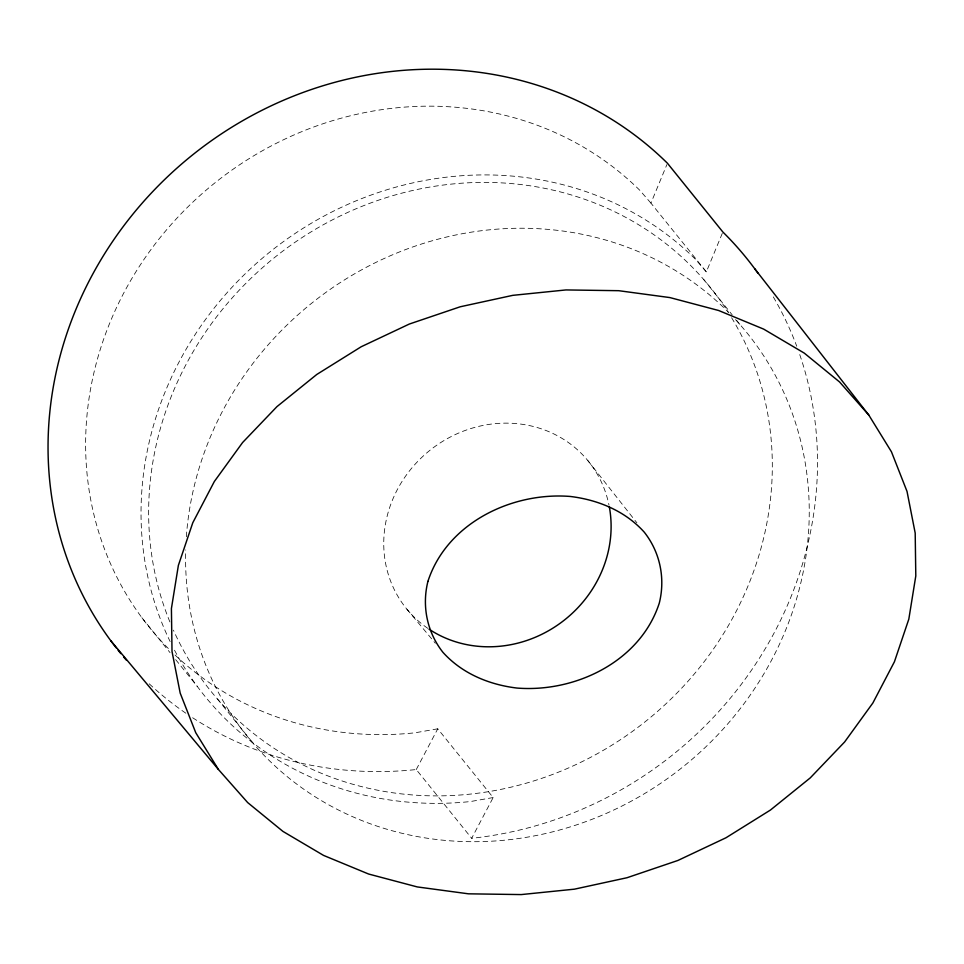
<?xml version="1.0" encoding="UTF-8"?>
<svg xmlns="http://www.w3.org/2000/svg" width="964" height="964" viewBox="0 0 964 964"><rect width="100%" height="100%" fill="white"/><g stroke="black" fill="none" stroke-linecap="round" stroke-linejoin="round"><path stroke-width="0.72" stroke-dasharray="4.82 3.62" d="M722.289 233.372L706.347 271.86L650.929 203.115L666.871 164.627M416.255 769.549L437.752 728.808L493.158 797.553L471.673 838.294L416.255 769.549A367.67 340.051 -38.9 0 1 192.005 717.337M437.752 728.808L415.074 732.797A328.965 304.25 -38.9 0 1 174.617 654.628M493.158 797.553L470.492 801.542A328.965 304.25 -38.9 0 1 174.195 649.603M650.929 203.115L639.831 190.318A328.965 304.25 -38.9 0 0 188.402 206.392A328.965 304.25 -38.9 0 0 170.315 650.471M706.347 271.86L695.237 259.063A328.965 304.25 -38.9 0 0 283.332 241.687A328.965 304.25 -38.9 0 0 170.134 641.566M406.928 609.236L435.354 643.253M703.539 279.319L732.17 314.83M736.785 320.566L740.485 325.145M217.418 698.96L254.363 744.786M141.865 617.671L170.038 652.628M175.677 659.617L197.283 686.416M587.919 460.696L636.891 522.813M185.859 713.215A367.67 340.051 -38.9 0 1 147.986 682.645M773.309 296.912A367.67 340.051 -38.9 0 1 796.746 346.233M799.746 354.595A367.67 340.051 -38.9 0 1 471.673 838.294M427.823 628.347A117.078 108.281 -38.9 0 1 437.656 444.597A117.078 108.281 -38.9 0 1 608.959 504.991M169.893 621.913A321.132 297.008 -38.9 0 1 323.687 224.54A321.132 297.008 -38.9 0 1 728.471 312.661M731.616 317.734A321.132 297.008 -38.9 0 1 598.68 752.956A321.132 297.008 -38.9 0 1 173.424 630.155M735.52 319.614A321.132 297.008 -38.9 0 1 600.644 815.833A321.132 297.008 -38.9 0 1 185.691 549.938M186.341 536.803A321.132 297.008 -38.9 0 1 395.348 253.628A321.132 297.008 -38.9 0 1 728.302 312.083"/><path stroke-width="1.45" d="M868.817 415.086L839.548 381.949L804.253 353.101L763.657 329.11L718.578 310.48L669.932 297.587L618.719 290.694L565.976 289.935L512.788 295.346L460.214 306.781L409.339 324.037L361.199 346.751L316.782 374.466L276.969 406.615L242.591 442.536L214.333 481.518L192.788 522.741L178.376 565.386L171.411 608.573L172.014 651.435L180.184 693.092L195.74 732.688L218.394 769.429L247.664 802.566L282.958 831.414L323.555 855.405L368.634 874.035L417.279 886.928L468.48 893.821L521.223 894.58L574.423 889.169L626.998 877.734L677.861 860.478L726 837.764L770.429 810.049L810.242 777.9L844.621 741.979L872.866 702.997L894.423 661.774L908.823 619.129L915.8 575.942L915.198 533.08L907.028 491.435L891.459 451.827L868.817 415.086L754.655 268.655M110.896 640.879L218.394 769.429M126.573 660.376A367.67 340.051 -38.9 0 1 123.681 657.026M120.849 653.628A367.67 340.051 -38.9 0 1 118.066 650.194M116.246 647.892A367.67 340.051 -38.9 0 1 178.653 166.603A367.67 340.051 -38.9 0 1 667.45 163.253L722.855 231.999A367.67 340.051 -38.9 0 1 758.102 273.402M609.248 506.486A117.078 108.281 -38.9 0 1 557.156 625.371A117.078 108.281 -38.9 0 1 428.992 629.131M427.908 581.413C421.726 606.151 427.112 632.276 442.934 652.327C461.997 673.511 489.013 684.681 516.921 688.055C575.448 692.73 640.409 661.437 659.292 603.103C665.473 578.364 660.099 552.239 644.277 532.188C625.214 511.004 598.186 499.834 570.278 496.46C511.764 491.785 446.802 523.078 427.908 581.413"/></g></svg>
